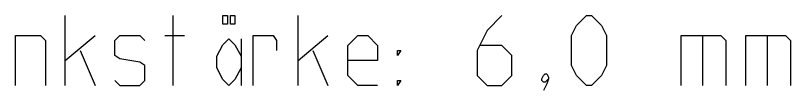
# Model space of a CAD drawing. Header units: millimetres. Extents: x 0 to 594, y 0 to 420.
# Drawn here: x 503.94 to 542.89, y 79.84 to 83.59 of the extents above; entities that cross this region are included whole.
import ezdxf

# ---------------------------------------------------------------- set-up
doc = ezdxf.new("R2010")
doc.units = ezdxf.units.MM
doc.header["$LTSCALE"] = 32.67
doc.layers.get('0').update_dxf_attribs({"linetype": 'CONTINUOUS'})

msp = doc.modelspace()

# ---------------------------------------------------------------- linework, layer by layer
at = {"color": 2, "linetype": 'CONTINUOUS'}
for p, q in [((506.4439, 80.0926), (506.4439, 83.5926)), ((511.8605, 80.0926), (511.8605, 83.5926)), ((518.1439, 80.0926), (518.1439, 83.5926)), ((506.4439, 81.3426), (507.9439, 82.5926)), ((511.4439, 82.5926), (512.4439, 82.5926)), ((518.1439, 81.3426), (519.6439, 82.5926)), ((538.4772, 82.5926), (538.4772, 80.0926)), ((541.7272, 82.5926), (541.7272, 80.0926)), ((515.2814, 82.4259), (515.2814, 80.0926)), ((507.1939, 81.8426), (507.9439, 80.0926)), ((518.8939, 81.8426), (519.6439, 80.0926))]:
    msp.add_line(p, q, dxfattribs=at)
for points in [[(514.5923, 83.5926), (514.5923, 83.1551), (514.3626, 83.1551), (514.3626, 83.5926), (514.5923, 83.5926)], [(514.9751, 83.5926), (514.9751, 83.1551), (514.7454, 83.1551), (514.7454, 83.5926), (514.9751, 83.5926)], [(528.3939, 83.5926), (527.6439, 82.8426), (527.1439, 81.8426), (527.1439, 80.5926), (527.6439, 80.0926), (528.3939, 80.0926), (528.8939, 80.5926), (528.8939, 81.5926), (528.3939, 82.0926), (527.3106, 82.0926)], [(531.8939, 81.0926), (531.8939, 82.5926), (532.1439, 83.0926), (532.6439, 83.5926), (532.8939, 83.5926), (533.3939, 83.0926), (533.6439, 82.5926), (533.6439, 81.0926), (533.3939, 80.5926), (532.8939, 80.0926), (532.6439, 80.0926), (532.1439, 80.5926), (531.8939, 81.0926)], [(503.9439, 80.0926), (503.9439, 82.5926), (505.1939, 82.5926), (505.4439, 82.3426), (505.4439, 80.0926)], [(508.9439, 80.3426), (509.1939, 80.0926), (510.1939, 80.0926), (510.4439, 80.3426), (510.4439, 81.0926), (510.1939, 81.2593), (509.1939, 81.4259), (508.9439, 81.5926), (508.9439, 82.3426), (509.1939, 82.5926), (510.1939, 82.5926), (510.4439, 82.3426)], [(515.8939, 80.0926), (515.8939, 82.5926), (516.8939, 82.5926), (517.0605, 82.3426), (517.0605, 81.8426)], [(522.1439, 80.0926), (521.1439, 80.0926), (520.6439, 80.5926), (520.6439, 82.0926), (521.1439, 82.5926), (521.6439, 82.5926), (522.1439, 82.0926), (522.1439, 81.3426), (520.6439, 81.3426)], [(537.3939, 80.0926), (537.3939, 82.5926), (539.3939, 82.5926), (539.6439, 82.3426), (539.6439, 80.0926)], [(540.6439, 80.0926), (540.6439, 82.5926), (542.6439, 82.5926), (542.8939, 82.3426), (542.8939, 80.0926)], [(515.2814, 80.9676), (514.9751, 80.3843), (514.6689, 80.0926), (514.3626, 80.3843), (514.0564, 80.9676), (514.0564, 81.5509), (514.3626, 82.1343), (514.6689, 82.4259), (514.9751, 82.1343), (515.2814, 81.5509)], [(523.1439, 81.5926), (523.1439, 81.8426), (523.3106, 81.8426), (523.1439, 81.5926)], [(530.6439, 80.6759), (530.7272, 80.5093), (530.7272, 80.4259), (530.5606, 80.2593), (530.4772, 80.2593), (530.3939, 80.3426), (530.3939, 80.4259), (530.4772, 80.5926), (530.5606, 80.6759), (530.6439, 80.6759)], [(523.1439, 80.0926), (523.1439, 80.3426), (523.3106, 80.3426), (523.1439, 80.0926)], [(530.7272, 80.4259), (530.6439, 80.1759), (530.4772, 79.8426)]]:
    msp.add_lwpolyline(points, dxfattribs=at)

doc.saveas('drawing.dxf')
